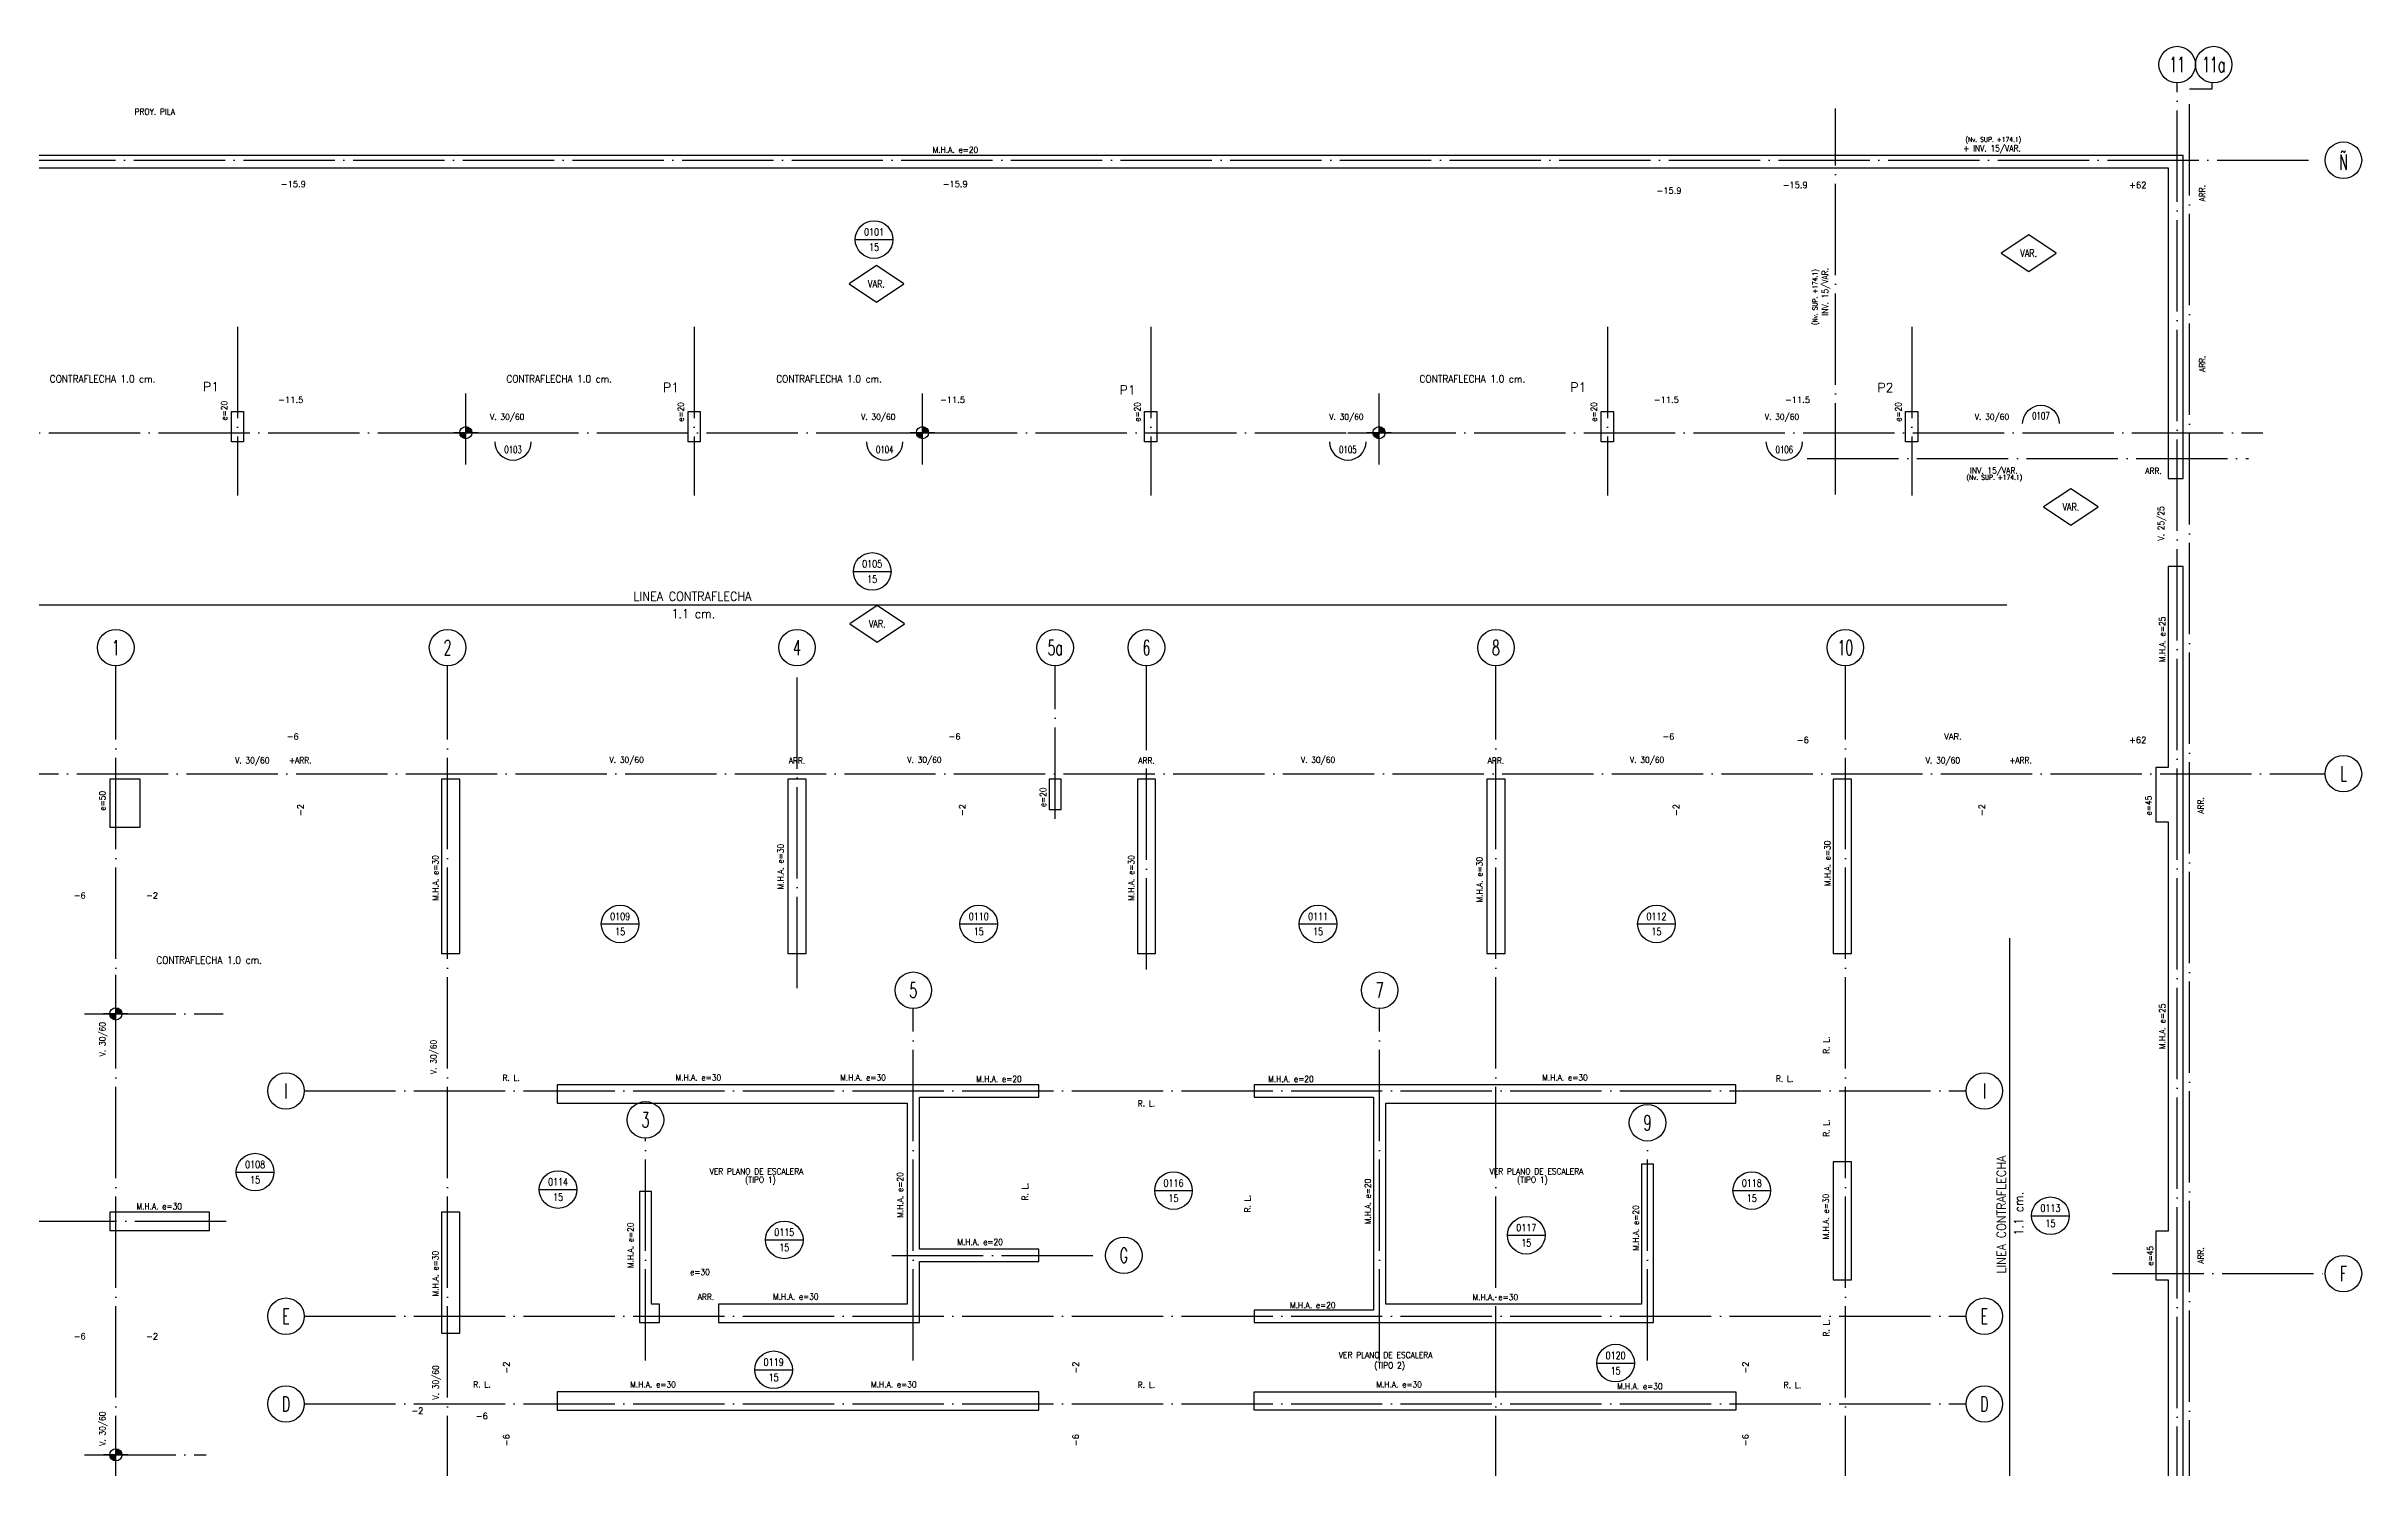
# Model space of a CAD drawing. Extents: x 461 to 13196, y 3575 to 17439.
# Drawn here: x 3687 to 7491, y 5277 to 7613 of the extents above; entities that cross this region are included whole.
import ezdxf
from ezdxf.enums import TextEntityAlignment as Align

# ---------------------------------------------------------------- set-up
doc = ezdxf.new("R2010")
doc.units = 0
doc.header["$LTSCALE"] = 60
doc.linetypes.add('EJES', pattern=[3, 2.5, -0.25, 0, -0.25])
doc.layers.get('0').update_dxf_attribs({"linetype": 'CONTINUOUS'})
for name, color, linetype in [('EJES', 1, 'EJES'), ('MUROS', 4, 'CONTINUOUS'), ('TEXTO', 3, 'CONTINUOUS'), ('TEXTOS', 2, 'CONTINUOUS')]:
    doc.layers.add(name, color=color, linetype=linetype)
doc.styles.add('COTAS', font='romans.shx', dxfattribs={"width": 0.9})
doc.styles.add('ROMANS', font='romans.shx', dxfattribs={"width": 0.9, "height": 10})

# ---------------------------------------------------------------- blocks, each defined once
blk = doc.blocks.new('$EJE$')
at = {"color": 6}
blk.add_circle((0, 0), 30, dxfattribs=at)
at = {"color": 6, "style": 'COTAS', "width": 0.6}
blk.add_attdef('EJE', text='', height=25, dxfattribs=at).set_placement((0, 0), align=Align.MIDDLE)
blk = doc.blocks.new('LOSA')
at = {"color": 6, "linetype": 'Continuous'}
blk.add_line((-30.9, 0), (30.9, 0), dxfattribs=at)
at = {"color": 3, "linetype": 'Continuous'}
blk.add_circle((0, 0), 30.9, dxfattribs=at)
at = {"color": 2, "style": 'COTAS', "width": 0.8}
for tag, p in [('NUMERO', (0, 12.5)), ('E', (0, -12.5))]:
    blk.add_attdef(tag, text='', height=12, dxfattribs=at).set_placement(p, align=Align.MIDDLE)
blk = doc.blocks.new('NIV')
at = {"color": 1}
blk.add_lwpolyline([(45, 0), (0, 30), (-45, 0), (0, -30)], close=True, dxfattribs=at)
at = {"color": 3, "style": 'COTAS', "width": 0.8}
blk.add_attdef('NIVEL', text='', height=12, dxfattribs=at).set_placement((0, 0), align=Align.MIDDLE)
blk = doc.blocks.new('$VIGA$')
at = {"color": 2}
blk.add_arc((0, 0), 30, 180, 0, dxfattribs=at)
at = {"color": 3, "style": 'COTAS', "width": 0.7}
blk.add_attdef('NUMERO', text='', height=12, rotation=360, dxfattribs=at).set_placement((0.1, -12.8), align=Align.MIDDLE)
blk = doc.blocks.new('*U327')
at = {"layer": 'TEXTO', "linetype": 'Continuous'}
for points in [[(-0.1, 0), (0, 0), (-0.071, 0.071)], [(0, 0.1), (-0.071, 0.071), (0, 0)], [(0.1, 0), (0, 0), (0.071, -0.071)], [(0, -0.1), (0.071, -0.071), (0, 0)]]:
    blk.add_solid(points, dxfattribs=at)
blk = doc.blocks.new('PUNTO')
at = {"layer": 'TEXTO', "color": 3, "linetype": 'Continuous'}
for p, q in [((-0.2, 0), (0.2, 0)), ((0, -0.2), (0, 0.2))]:
    blk.add_line(p, q, dxfattribs=at)
blk.add_circle((0, 0), 0.1, dxfattribs=at)
blk.add_blockref('*U327', (0, 0), dxfattribs=at)

msp = doc.modelspace()

# ---------------------------------------------------------------- linework, layer by layer
for p, q in [((3019, 6696.2), (6907.5, 6696.2)), ((6912.5, 5132.7), (6912.5, 6148.7))]:
    msp.add_line(p, q)
at = {"layer": 'EJES'}
for p, q in [((6626.5, 6877.4), (6626.5, 7511.3)), ((4376.5, 6926.2), (4376.5, 7042.9)), ((5126.5, 6926.2), (5126.5, 7042.9)), ((5876.5, 6926.2), (5876.5, 7042.9)), ((6579.9, 6936.2), (7304.8, 6936.2)), ((3801.5, 5971.7), (3801.5, 6088.4)), ((3801.5, 5247.7), (3801.5, 5364.4))]:
    msp.add_line(p, q, dxfattribs=at)
for points in [[(7187.5, 3756), (7187.5, 7553.2)], [(7245, 3756), (7245, 3766), (7207.5, 3766), (7207.5, 7543.2), (7245, 7543.2), (7245, 7553.2)], [(1669.9, 7426.2), (7430.6, 7426.2)], [(4001.5, 7152.7), (4001.5, 6875.8)], [(4751.5, 7152.7), (4751.5, 6875.8)], [(5501.5, 7152.7), (5501.5, 6875.8)], [(6251.5, 7152.7), (6251.5, 6875.8)], [(6751.5, 7152.7), (6751.5, 6875.8)], [(2610.8, 6978.7), (7328, 6978.7)], [(4325.1, 6978.7), (4430.3, 6978.7)], [(5075.1, 6978.7), (5180.3, 6978.7)], [(5825.1, 6978.7), (5930.3, 6978.7)], [(3801.5, 4673.7), (3801.5, 6595.7)], [(4346.5, 4673.7), (4346.5, 6595.7)], [(4920.5, 6066.7), (4920.5, 6595.7)], [(5344.5, 6344.8), (5344.5, 6595.7)], [(5494.5, 6097.1), (5494.5, 6595.7)], [(6068.5, 4673.7), (6068.5, 6595.7)], [(6642.5, 4673.7), (6642.5, 6595.7)], [(2446.8, 6372), (2456.8, 6372), (2476.8, 6418.7), (7430.6, 6418.7)], [(3750.1, 6024.2), (3978, 6024.2)], [(5111.5, 5454.8), (5111.5, 6033.1)], [(5877.5, 5454.8), (5877.5, 6033.1)], [(4111, 5897.7), (6840.8, 5897.7)], [(4671.5, 5454.8), (4671.5, 5820.2)], [(6317.5, 5454.8), (6317.5, 5815.4)], [(3652.9, 5683.7), (3997.2, 5683.7)], [(5076.4, 5627.7), (5427.3, 5627.7)], [(7081.3, 5597.7), (7430.6, 5597.7)], [(4111, 5527.7), (6840.8, 5527.7)], [(4111, 5383.7), (6840.8, 5383.7)], [(3750.1, 5300.2), (3949.8, 5300.2)]]:
    msp.add_lwpolyline(points, dxfattribs=at)
at = {"layer": 'MUROS'}
msp.add_lwpolyline([(2751.5, 7413.7), (7172.5, 7413.7), (7172.5, 6903.7), (7197.5, 6903.7), (7197.5, 7433.7), (2726.5, 7433.7)], dxfattribs=at)
for points in [[(4011.5, 7013.7), (4011.5, 6963.7), (3991.5, 6963.7), (3991.5, 7013.7)], [(4761.5, 7013.7), (4761.5, 6963.7), (4741.5, 6963.7), (4741.5, 7013.7)], [(5511.5, 7013.7), (5511.5, 6963.7), (5491.5, 6963.7), (5491.5, 7013.7)], [(6261.5, 7013.7), (6261.5, 6963.7), (6241.5, 6963.7), (6241.5, 7013.7)], [(6761.5, 7013.7), (6761.5, 6963.7), (6741.5, 6963.7), (6741.5, 7013.7)], [(7197.5, 6758.7), (7172.5, 6758.7), (7172.5, 6428.7), (7152.5, 6428.7), (7152.5, 6339.7), (7172.5, 6339.7), (7172.5, 5667.7), (7152.5, 5667.7), (7152.5, 5587.7), (7172.5, 5587.7), (7172.5, 4941.7), (7152.5, 4941.7), (7152.5, 4852.7), (7172.5, 4852.7), (7172.5, 4562.7), (7197.5, 4562.7)], [(3791.5, 6330.7), (3841.5, 6330.7), (3841.5, 6409.7), (3791.5, 6409.7)], [(4336.5, 6123.7), (4366.5, 6123.7), (4366.5, 6409.7), (4336.5, 6409.7)], [(4905.5, 6123.7), (4935.5, 6123.7), (4935.5, 6409.7), (4905.5, 6409.7)], [(5354.5, 6359.7), (5354.5, 6409.7), (5334.5, 6409.7), (5334.5, 6359.7)], [(5509.5, 6123.7), (5509.5, 6409.7), (5479.5, 6409.7), (5479.5, 6123.7)], [(6053.5, 6123.7), (6083.5, 6123.7), (6083.5, 6409.7), (6053.5, 6409.7)], [(6652.5, 6409.7), (6622.5, 6409.7), (6622.5, 6123.7), (6652.5, 6123.7)], [(5121.5, 5887.7), (5317.5, 5887.7), (5317.5, 5907.7), (4526.5, 5907.7), (4526.5, 5877.7), (5101.5, 5877.7), (5101.5, 5547.7), (4791.5, 5547.7), (4791.5, 5517.7), (5121.5, 5517.7), (5121.5, 5617.7), (5317.5, 5617.7), (5317.5, 5637.7), (5121.5, 5637.7)], [(5867.5, 5887.7), (5867.5, 5537.7), (5671.5, 5537.7), (5671.5, 5517.7), (6327.5, 5517.7), (6327.5, 5777.7), (6307.5, 5777.7), (6307.5, 5547.7), (5887.5, 5547.7), (5887.5, 5877.7), (6462.5, 5877.7), (6462.5, 5907.7), (5671.5, 5907.7), (5671.5, 5887.7)], [(6622.5, 5587.7), (6652.5, 5587.7), (6652.5, 5781.2), (6622.5, 5781.2)], [(4681.5, 5547.7), (4681.5, 5732.7), (4661.5, 5732.7), (4661.5, 5517.7), (4694.5, 5517.7), (4694.5, 5547.7)], [(3955.5, 5668.7), (3955.5, 5698.7), (3791.5, 5698.7), (3791.5, 5668.7)], [(4336.5, 5500.2), (4366.5, 5500.2), (4366.5, 5698.7), (4336.5, 5698.7)], [(4526.5, 5373.7), (5317.5, 5373.7), (5317.5, 5403.7), (4526.5, 5403.7)], [(6462.5, 5373.7), (5671.5, 5373.7), (5671.5, 5403.7), (6462.5, 5403.7)]]:
    msp.add_lwpolyline(points, close=True, dxfattribs=at)

# ---------------------------------------------------------------- block references
for name, p, values in [('$EJE$', (7187.5, 7583.2), {'EJE': '11'}), ('$EJE$', (7247.5, 7583.2), {'EJE': '11a'}), ('$EJE$', (7460.6, 7426.2), {'EJE': 'Ñ'}), ('LOSA', (5047, 7295.8), {'NUMERO': '0101', 'E': '15'}), ('NIV', (6943.6, 7273.5), {'NIVEL': 'VAR.'}), ('NIV', (5050.9, 7223), {'NIVEL': 'VAR.'}), ('$VIGA$', (4454, 6963.7), {'NUMERO': '0103'}), ('$VIGA$', (5064.5, 6963.7), {'NUMERO': '0104'}), ('$VIGA$', (5825.2, 6963.7), {'NUMERO': '0105'}), ('$VIGA$', (6542.1, 6963.7), {'NUMERO': '0106'}), ('NIV', (7012.9, 6856.7), {'NIVEL': 'VAR.'}), ('LOSA', (5044, 6750.8), {'NUMERO': '0105', 'E': '15'}), ('NIV', (5052.2, 6664.9), {'NIVEL': 'VAR.'}), ('$EJE$', (3801.5, 6625.7), {'EJE': '1'}), ('$EJE$', (4346.5, 6625.7), {'EJE': '2'}), ('$EJE$', (4920.5, 6625.7), {'EJE': '4'}), ('$EJE$', (5344.5, 6625.7), {'EJE': '5a'}), ('$EJE$', (5494.5, 6625.7), {'EJE': '6'}), ('$EJE$', (6068.5, 6625.7), {'EJE': '8'}), ('$EJE$', (6642.5, 6625.7), {'EJE': '10'}), ('$EJE$', (7460.6, 6418.7), {'EJE': 'L'}), ('LOSA', (4629.9, 6171.9), {'NUMERO': '0109', 'E': '15'}), ('LOSA', (5218.9, 6171.9), {'NUMERO': '0110', 'E': '15'}), ('LOSA', (5776.3, 6171.9), {'NUMERO': '0111', 'E': '15'}), ('LOSA', (6332.2, 6171.9), {'NUMERO': '0112', 'E': '15'}), ('$EJE$', (5111.5, 6063.1), {'EJE': '5'}), ('$EJE$', (5877.5, 6063.1), {'EJE': '7'}), ('$EJE$', (4081, 5897.7), {'EJE': 'I'}), ('$EJE$', (6870.8, 5897.7), {'EJE': 'I'}), ('$EJE$', (4671.5, 5850.2), {'EJE': '3'}), ('$EJE$', (6317.5, 5845.4), {'EJE': '9'}), ('LOSA', (4030.3, 5764.4), {'NUMERO': '0108', 'E': '15'}), ('LOSA', (4527.9, 5735.8), {'NUMERO': '0114', 'E': '15'}), ('LOSA', (5538.9, 5734), {'NUMERO': '0116', 'E': '15'}), ('LOSA', (6488.8, 5734), {'NUMERO': '0118', 'E': '15'}), ('LOSA', (6979.3, 5692.7), {'NUMERO': '0113', 'E': '15'}), ('LOSA', (4899.6, 5653.1), {'NUMERO': '0115', 'E': '15'}), ('LOSA', (6118.4, 5660.7), {'NUMERO': '0117', 'E': '15'}), ('$EJE$', (5457.3, 5627.7), {'EJE': 'G'}), ('$EJE$', (7460.6, 5597.7), {'EJE': 'F'}), ('$EJE$', (4081, 5527.7), {'EJE': 'E'}), ('$EJE$', (6870.8, 5527.7), {'EJE': 'E'}), ('LOSA', (6265.1, 5450.8), {'NUMERO': '0120', 'E': '15'}), ('LOSA', (4882.1, 5439.8), {'NUMERO': '0119', 'E': '15'}), ('$EJE$', (4081, 5383.7), {'EJE': 'D'}), ('$EJE$', (6870.8, 5383.7), {'EJE': 'D'})]:
    msp.add_blockref(name, p).add_auto_attribs(values)
ref = msp.add_blockref('$VIGA$', (6963.7, 6993.7), dxfattribs=dict(xscale=-1, rotation=180))
ref.add_attrib('NUMERO', '0107', dxfattribs={"color": 3, "height": 12, "style": 'COTAS', "width": 0.7}).set_placement((6963.7, 7006.5), align=Align.MIDDLE)
at = {"layer": 'TEXTO', "color": 3, "xscale": 100, "yscale": 100, "zscale": 100, "rotation": 90}
for p in [(4376.5, 6978.7), (5126.5, 6978.7), (5876.5, 6978.7), (3801.5, 6024.2), (3801.5, 5300.2)]:
    msp.add_blockref('PUNTO', p, dxfattribs=at)

# ---------------------------------------------------------------- texts
at = {"layer": 'TEXTOS', "style": 'ROMANS', "width": 0.9}
for s, height, p in [('PROY. PILA', 10, (3865.6, 7505.8)), ('M.H.A. e=20', 10, (5180.7, 7443.3)), ('+ INV. 15/VAR.', 10, (6883.3, 7444.9)), ('CONTRAFLECHA 1.0 cm.', 12, (3779.8, 7067)), ('CONTRAFLECHA 1.0 cm.', 12, (4529.8, 7067)), ('CONTRAFLECHA 1.0 cm.', 12, (4973.1, 7067)), ('CONTRAFLECHA 1.0 cm.', 12, (6029.8, 7067)), ('V. 30/60', 10, (4444.4, 7004.1)), ('V. 30/60', 10, (5053.9, 7004.1)), ('V. 30/60', 10, (5822.9, 7004.1)), ('V. 30/60', 10, (6538.4, 7004.1)), ('V. 30/60', 10, (6883.3, 7004.1)), (' INV. 15/VAR.', 10, (6883.3, 6915.8)), ('ARR.', 10, (7148.6, 6916)), ('LINEA CONTRAFLECHA ', 15, (4753.4, 6710, 0)), ('1.1 cm.', 15, (4750.2, 6681.4, 0)), ('V. 30/60', 10, (4025.7, 6439.9)), ('+ARR.', 10, (4104.5, 6440.7)), ('V. 30/60', 10, (4640.6, 6440.7)), ('ARR.', 10, (4920.5, 6440.2)), ('V. 30/60', 10, (5129.8, 6440.7)), ('ARR.', 10, (5494.5, 6440.2)), ('V. 30/60', 10, (5776.3, 6440.7)), ('ARR.', 10, (6068.5, 6440.2)), ('V. 30/60', 10, (6316.8, 6440.7)), ('V. 30/60', 10, (6802.7, 6440)), ('+ARR.', 10, (6930.3, 6440.7)), ('CONTRAFLECHA 1.0 cm.', 12, (3954.8, 6112.5)), ('R. L.', 10, (4450.9, 5919.2)), ('M.H.A. e=30', 10, (4758.4, 5919.7)), ('M.H.A. e=30', 10, (5028.9, 5919.7)), ('M.H.A. e=20', 10, (5252.1, 5917.4)), ('M.H.A. e=20', 10, (5731.7, 5917.4)), ('M.H.A. e=30', 10, (6181.9, 5919.7)), ('R. L.', 10, (6542.8, 5917.9)), ('R. L.', 10, (5494.4, 5877.1)), ('VER PLANO DE ESCALERA', 10, (4853.8, 5765.6)), ('(TIPO 1)', 10, (4860.4, 5751.2)), ('VER PLANO DE ESCALERA', 10, (6135.1, 5765.6)), ('(TIPO 1)', 10, (6128.5, 5751.2)), ('M.H.A. e=30', 10, (3872.8, 5708.2)), ('M.H.A. e=20', 10, (5221.2, 5649.7)), (' e=30', 10, (4757.9, 5600.3)), ('ARR.', 10, (4770.9, 5559.5)), ('M.H.A. e=30', 10, (4918.5, 5559.9)), ('M.H.A. e=30', 10, (6067.5, 5559)), ('M.H.A. e=20', 10, (5767.7, 5545.9)), ('VER PLANO DE ESCALERA', 10, (5887.3, 5464)), ('(TIPO 2)', 10, (5893.9, 5446.4)), ('R. L.', 10, (4402.9, 5415.6)), ('M.H.A. e=30', 10, (4684, 5415.7)), ('M.H.A. e=30', 10, (5079.5, 5415.7)), ('R. L.', 10, (5494.4, 5415.1)), ('M.H.A. e=30', 10, (5909.5, 5415.7)), ('M.H.A. e=30', 10, (6304.9, 5412.7)), ('R. L.', 10, (6555.5, 5414.7))]:
    msp.add_text(s, height=height, dxfattribs=at).set_placement(p, align=Align.MIDDLE)
at = {"layer": 'TEXTOS', "color": 1, "style": 'ROMANS', "width": 0.9}
for p in [(6885.6, 7459.6), (6887.3, 6904.8)]:
    msp.add_text('(Nv. SUP. +174.1)', height=8, dxfattribs=at).set_placement(p, align=Align.MIDDLE)
at = {"layer": 'TEXTOS', "color": 2, "style": 'ROMANS'}
for s, height, p in [('-15.9', 10, (4093.2, 7387)), ('-15.9', 10, (5180.3, 7387)), ('-15.9', 10, (6352.8, 7376.3)), ('-15.9', 10, (6560, 7385.4)), ('+62', 10, (7122.9, 7385.4)), ('P1', 15, (3957.9, 7054.2)), ('-11.5', 10, (4088.9, 7032.7)), ('P1', 15, (4713.5, 7053)), ('-11.5', 10, (5175.9, 7032.7)), ('P1', 15, (5463.4, 7048.8)), ('P1', 15, (6204, 7053.4)), ('-11.5', 10, (6348.4, 7032.7)), ('-11.5', 10, (6563.9, 7032.7)), ('P2', 15, (6708.2, 7052.6)), ('-6', 10, (4092.1, 6479.7)), ('-6', 10, (5179.2, 6479.7)), ('-6', 10, (6351.7, 6479.7)), ('-6', 10, (6572.7, 6474)), ('VAR.', 10, (6819.2, 6479.8)), ('+62', 10, (7122.7, 6474)), ('-6', 10, (3742.1, 6218.7)), ('-2', 10, (3861.1, 6218.6)), ('-6', 10, (3742.1, 5494.8)), ('-2', 10, (3861.1, 5494.7)), ('-2', 10, (4296.8, 5372.6)), ('-6', 10, (4402.7, 5364))]:
    msp.add_text(s, height=height, dxfattribs=at).set_placement(p, align=Align.MIDDLE)
at = {"layer": 'TEXTOS', "style": 'ROMANS', "width": 0.9}
for s, height, p in [('ARR.', 10, (7228.6, 7371.9)), (' INV. 15/VAR.', 10, (6609.8, 7206.9)), ('ARR.', 10, (7228.6, 7091.7)), ('e=20', 10, (3979.5, 7014.8)), ('e=20', 10, (4729.5, 7012.8)), ('e=20', 10, (5479.5, 7012.8)), ('e=20', 10, (6229.5, 7012.8)), ('e=20', 10, (6729.5, 7012.8)), ('V. 25/25', 10, (7161.6, 6829.7)), ('M.H.A. e=25', 10, (7163, 6639.2)), (' e=20', 10, (5324.5, 6376.8)), ('e=50', 10, (3779.5, 6374.2)), ('e=45', 10, (7140.5, 6366.4)), ('ARR.', 10, (7226.2, 6366.4)), ('M.H.A. e=30', 10, (4326.5, 6247.4)), ('M.H.A. e=30', 10, (4893.5, 6266.1)), ('M.H.A. e=30', 10, (5469.5, 6247.5)), ('M.H.A. e=30', 10, (6041.5, 6244.6)), ('M.H.A. e=30', 10, (6613, 6271.4)), ('V. 30/60', 10, (3780.2, 5982.7)), ('M.H.A. e=25', 10, (7163, 6003.7)), ('V. 30/60', 10, (4324.1, 5953.5)), ('R. L.', 10, (6611.2, 5972.9)), ('R. L.', 10, (6611.2, 5836.6)), ('LINEA CONTRAFLECHA ', 15, (6898.7, 5699.3, 0)), ('M.H.A. e=20', 10, (5089.7, 5726.8)), ('R. L.', 10, (5294.9, 5732.3)), ('M.H.A. e=20', 10, (5858.1, 5716.2)), ('R. L.', 10, (5660.4, 5712.5)), ('M.H.A. e=20', 10, (6298.2, 5672.6)), ('M.H.A. e=30', 10, (6610.5, 5691.5)), ('1.1 cm.', 15, (6927.3, 5696.1, 0)), ('M.H.A. e=20', 10, (4647, 5644.2)), ('M.H.A. e=30', 10, (4326.5, 5597.7)), ('e=45', 10, (7143.2, 5626.9)), ('ARR.', 10, (7226.2, 5627.4)), ('R. L.', 10, (6611.2, 5508.6)), ('V. 30/60', 10, (4327.6, 5419)), ('V. 30/60', 10, (3780.2, 5343))]:
    msp.add_text(s, height=height, rotation=90, dxfattribs=at).set_placement(p, align=Align.MIDDLE)
at = {"layer": 'TEXTOS', "color": 1, "style": 'ROMANS', "width": 0.9}
msp.add_text('(Nv. SUP. +174.1)', height=8, rotation=90, dxfattribs=at).set_placement((6593.1, 7201.3), align=Align.MIDDLE)
at = {"layer": 'TEXTOS', "color": 2, "style": 'ROMANS'}
for s, p in [('-2', (4104.7, 6359)), ('-2', (5191.8, 6359)), ('-2', (6364.3, 6359)), ('-2', (6866.5, 6359)), ('-2', (4443, 5443.4)), ('-2', (5378.2, 5443.4)), ('-2', (6478.5, 5443.4)), ('-6', (4442.9, 5324.3)), ('-6', (5378.1, 5324.3)), ('-6', (6478.4, 5324.3))]:
    msp.add_text(s, height=10, rotation=90, dxfattribs=at).set_placement(p, align=Align.MIDDLE)

doc.saveas('drawing.dxf')
